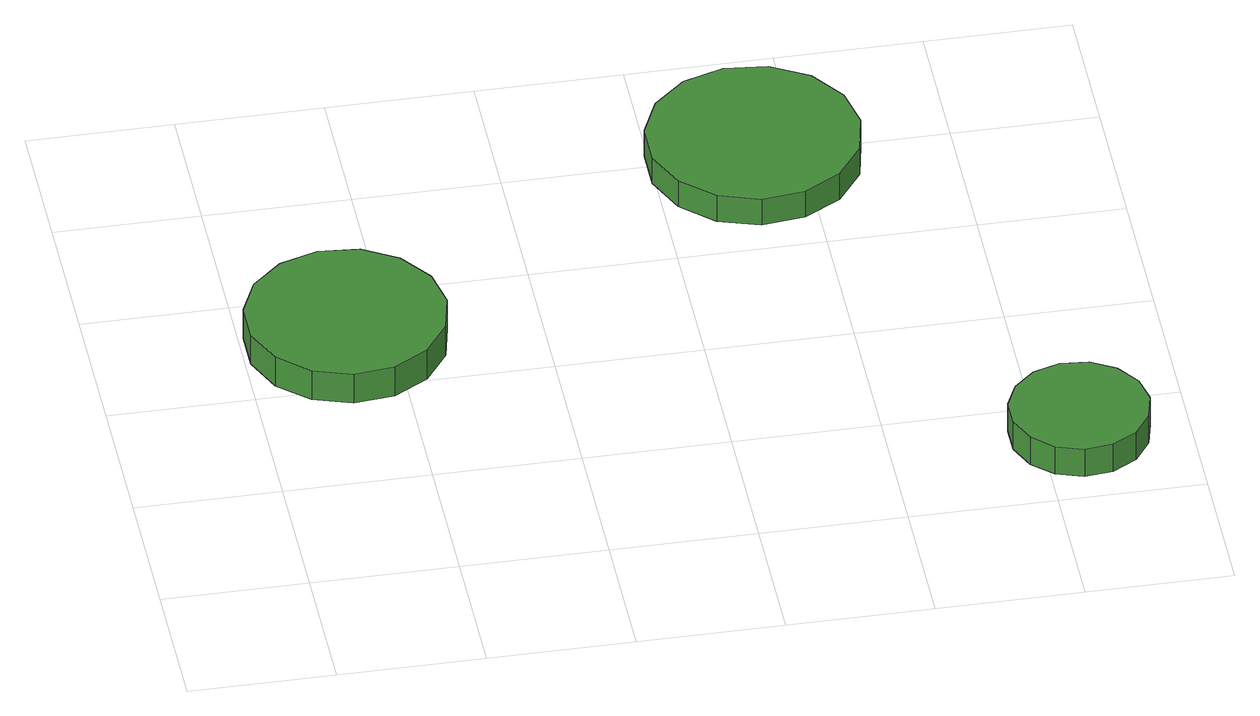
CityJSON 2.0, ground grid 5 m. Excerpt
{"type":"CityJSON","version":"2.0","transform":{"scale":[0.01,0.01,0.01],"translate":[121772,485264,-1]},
"CityObjects":{
"tree1":{"type":"SolitaryVegetationObject","attributes":{"function":"something"},"geometry":[{"type":"MultiSurface","lod":"1","boundaries":[[[0,1,2,3,4,5,6,7,8,9,10,11,12,13,14]],[[15,16,17,18,19,20,21,22,23,24,25,26,27,28,29]],[[0,29,28,1]],[[1,28,27,2]],[[2,27,26,3]],[[3,26,25,4]],[[4,25,24,5]],[[5,24,23,6]],[[6,23,22,7]],[[7,22,21,8]],[[8,21,20,9]],[[9,20,19,10]],[[10,19,18,11]],[[11,18,17,12]],[[12,17,16,13]],[[13,16,15,14]],[[14,15,29,0]]]}]},
"tree2":{"type":"SolitaryVegetationObject","attributes":{"function":"something"},"geometry":[{"type":"MultiSurface","lod":"1","boundaries":[[[30,31,32,33,34,35,36,37,38,39,40,41,42,43,44]],[[45,46,47,48,49,50,51,52,53,54,55,56,57,58,59]],[[30,59,58,31]],[[31,58,57,32]],[[32,57,56,33]],[[33,56,55,34]],[[34,55,54,35]],[[35,54,53,36]],[[36,53,52,37]],[[37,52,51,38]],[[38,51,50,39]],[[39,50,49,40]],[[40,49,48,41]],[[41,48,47,42]],[[42,47,46,43]],[[43,46,45,44]],[[44,45,59,30]]]}]},
"tree3":{"type":"SolitaryVegetationObject","attributes":{"function":"something"},"geometry":[{"type":"MultiSurface","lod":"1","boundaries":[[[60,61,62,63,64,65,66,67,68,69,70,71,72,73,74]],[[75,76,77,78,79,80,81,82,83,84,85,86,87,88,89]],[[60,89,88,61]],[[61,88,87,62]],[[62,87,86,63]],[[63,86,85,64]],[[64,85,84,65]],[[65,84,83,66]],[[66,83,82,67]],[[67,82,81,68]],[[68,81,80,69]],[[69,80,79,70]],[[70,79,78,71]],[[71,78,77,72]],[[72,77,76,73]],[[73,76,75,74]],[[74,75,89,60]]]}]}
},
"vertices":[
[686,1260,141],[657,1397,141],[574,1510,141],[453,1581,141],[313,1595,141],[180,1552,141],[75,1458,141],[18,1330,141],[18,1190,141],[75,1061,141],[180,967,141],[313,924,141],[453,939,141],[574,1009,141],[657,1122,141],[657,1122,21],[574,1009,21],[453,939,21],[313,924,21],[180,967,21],[75,1061,21],[18,1190,21],[18,1330,21],[75,1458,21],[180,1552,21],[313,1595,21],[453,1581,21],[574,1510,21],[657,1397,21],[686,1260,21],
[2197,1973,136],[2166,2119,136],[2079,2240,136],[1949,2314,136],[1801,2330,136],[1659,2284,136],[1548,2184,136],[1487,2048,136],[1487,1898,136],[1548,1762,136],[1659,1662,136],[1801,1616,136],[1949,1632,136],[2079,1706,136],[2166,1827,136],[2166,1827,29],[2079,1706,29],[1949,1632,29],[1801,1616,29],[1659,1662,29],[1548,1762,29],[1487,1898,29],[1487,2048,29],[1548,2184,29],[1659,2284,29],[1801,2330,29],[1949,2314,29],[2079,2240,29],[2166,2119,29],[2197,1973,29],
[2867,332,144],[2846,428,144],[2789,507,144],[2704,556,144],[2607,566,144],[2514,536,144],[2441,470,144],[2401,381,144],[2401,283,144],[2441,194,144],[2514,128,144],[2607,98,144],[2704,108,144],[2789,157,144],[2846,236,144],[2846,236,31],[2789,157,31],[2704,108,31],[2607,98,31],[2514,128,31],[2441,194,31],[2401,283,31],[2401,381,31],[2441,470,31],[2514,536,31],[2607,566,31],[2704,556,31],[2789,507,31],[2846,428,31],[2867,332,31]
]}
